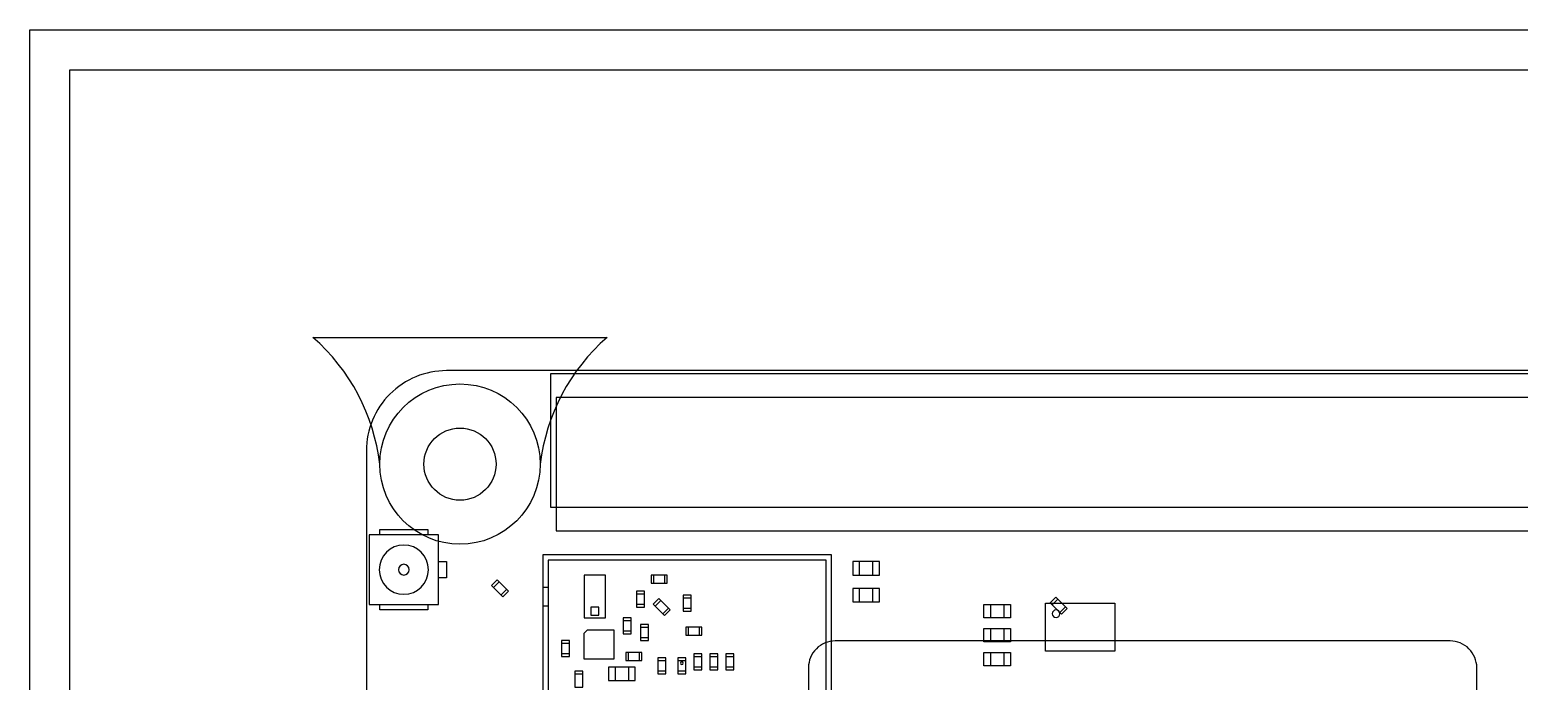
# Model space of a CAD drawing. Header units: centimetres. Extents: x 13.7 to 100.6, y 5.5 to 64.7.
# Drawn here: x 56.27 to 61.84, y 49.92 to 52.35 of the extents above; entities that cross this region are included whole.
import ezdxf

# ---------------------------------------------------------------- set-up
doc = ezdxf.new("R2010")
doc.units = ezdxf.units.CM
doc.header["$LTSCALE"] = 25.4
for name, color, linetype in [('BOARD_OUTLINE', 85, 'Continuous'), ('PARTS_BOTTOM', 12, 'Continuous'), ('PARTS_TOP', 111, 'Continuous')]:
    doc.layers.add(name, color=color, linetype=linetype)
doc.layers.add('Controller Module', color=7, linetype='Continuous', true_color=0x0092d1)

msp = doc.modelspace()

# ---------------------------------------------------------------- linework, layer by layer
for radius in [0.3, 0.135]:
    msp.add_circle((57.8816, 50.7283), radius)
at = {"layer": 'BOARD_OUTLINE'}
msp.add_lwpolyline([(57.8316, 45.4783), (65.7316, 45.4783, 0.414214), (66.0316, 45.7783), (66.0316, 50.7783, 0.414214), (65.7316, 51.0783), (57.8316, 51.0783, 0.414214), (57.5316, 50.7783), (57.5316, 45.7783, 0.414214)], format="xyb", close=True, dxfattribs=at)
at = {"layer": 'Controller Module'}
for points in [[(56.2723, 45.3539), (56.2723, 52.3539), (66.2723, 52.3539), (66.2723, 45.3539)], [(66.1223, 52.2039), (66.1223, 45.5039), (56.4223, 45.5039), (56.4223, 52.2039)], [(63.3004, 50.5668), (63.3004, 51.0668), (58.2204, 51.0668), (58.2204, 50.5668)]]:
    msp.add_lwpolyline(points, close=True, dxfattribs=at)
msp.add_lwpolyline([(57.5816, 50.7283, 0.185074), (57.3316, 51.2027), (58.4316, 51.2027, 0.185074), (58.1816, 50.7283)], format="xyb", dxfattribs=at)
msp.add_lwpolyline([(61.6854, 47.6668), (61.6854, 49.9668, 0.414214), (61.5854, 50.0668), (59.2854, 50.0668, 0.414214), (59.1854, 49.9668), (59.1854, 47.6668, 0.414214), (59.2854, 47.5668), (61.5854, 47.5668, 0.414214)], format="xyb", close=True, dxfattribs=at)
for radius in [0.3, 0.135]:
    msp.add_circle((57.8816, 50.7283), radius, dxfattribs=at)
at = {"layer": 'PARTS_BOTTOM'}
for points in [[(59.8416, 50.1533), (59.8416, 50.2033), (59.9416, 50.2033), (59.9416, 50.1533), (59.8416, 50.1533)], [(59.8666, 50.2033), (59.8666, 50.1533)], [(59.9166, 50.2033), (59.9166, 50.1533)], [(60.3316, 50.2083), (60.3316, 50.0283), (60.0716, 50.0283), (60.0716, 50.2083), (60.3316, 50.2083)], [(59.8416, 50.0633), (59.8416, 50.1133), (59.9416, 50.1133), (59.9416, 50.0633), (59.8416, 50.0633)], [(59.8666, 50.1133), (59.8666, 50.0633)], [(59.9166, 50.1133), (59.9166, 50.0633)], [(59.8416, 49.9733), (59.8416, 50.0233), (59.9416, 50.0233), (59.9416, 49.9733), (59.8416, 49.9733)], [(59.8666, 50.0233), (59.8666, 49.9733)], [(59.9166, 50.0233), (59.9166, 49.9733)]]:
    msp.add_lwpolyline(points, dxfattribs=at)
msp.add_lwpolyline([(60.1257, 50.1683, 1), (60.0974, 50.1683, 1), (60.1257, 50.1683, 1)], format="xyb", dxfattribs=at)
at = {"layer": 'PARTS_TOP'}
for points in [[(58.2416, 50.4783), (63.3216, 50.4783), (63.3216, 50.9783), (58.2416, 50.9783), (58.2416, 50.4783)], [(57.5816, 50.4633), (57.5816, 50.4833), (57.7616, 50.4833), (57.7616, 50.4633)], [(57.8016, 50.2033), (57.8016, 50.4633), (57.5416, 50.4633), (57.5416, 50.2033), (57.8016, 50.2033)], [(58.1916, 49.0883), (59.2716, 49.0883), (59.2716, 50.3883), (58.1916, 50.3883), (58.1916, 49.0883)], [(57.8016, 50.3633), (57.8316, 50.3633), (57.8316, 50.3033), (57.8016, 50.3033)], [(58.2116, 49.1083), (59.2516, 49.1083), (59.2516, 50.3683), (58.2116, 50.3683), (58.2116, 49.1083)], [(58.4266, 50.3133), (58.3466, 50.3133), (58.3466, 50.1533), (58.4266, 50.1533), (58.4266, 50.3133)], [(58.6566, 50.3133), (58.5966, 50.3133), (58.5966, 50.2833), (58.6566, 50.2833), (58.6566, 50.3133)], [(58.6066, 50.2833), (58.6066, 50.3133)], [(58.6466, 50.3133), (58.6466, 50.2833)], [(59.3516, 50.3633), (59.3516, 50.3133), (59.4516, 50.3133), (59.4516, 50.3633), (59.3516, 50.3633)], [(59.3766, 50.3133), (59.3766, 50.3633)], [(59.4266, 50.3133), (59.4266, 50.3633)], [(57.9997, 50.2739), (58.0422, 50.2315), (58.0634, 50.2527), (58.021, 50.2951), (57.9997, 50.2739)], [(58.0068, 50.2669), (58.028, 50.2881)], [(58.0563, 50.2598), (58.0351, 50.2386)], [(58.1916, 50.2683), (58.2116, 50.2683)], [(59.3516, 50.2633), (59.3516, 50.2133), (59.4516, 50.2133), (59.4516, 50.2633), (59.3516, 50.2633)], [(59.3766, 50.2133), (59.3766, 50.2633)], [(59.4266, 50.2133), (59.4266, 50.2633)], [(57.7616, 50.2033), (57.7616, 50.1833), (57.5816, 50.1833), (57.5816, 50.2033)], [(58.5716, 50.1933), (58.5716, 50.2533), (58.5416, 50.2533), (58.5416, 50.1933), (58.5716, 50.1933)], [(58.5416, 50.2433), (58.5716, 50.2433)], [(58.5716, 50.2033), (58.5416, 50.2033)], [(58.6684, 50.1827), (58.626, 50.2251), (58.6047, 50.2039), (58.6472, 50.1615), (58.6684, 50.1827)], [(58.6118, 50.1969), (58.633, 50.2181)], [(58.7466, 50.1783), (58.7466, 50.2383), (58.7166, 50.2383), (58.7166, 50.1783), (58.7466, 50.1783)], [(58.7166, 50.2283), (58.7466, 50.2283)], [(60.1534, 50.1877), (60.111, 50.2301), (60.0897, 50.2089), (60.1322, 50.1665), (60.1534, 50.1877)], [(60.0968, 50.2019), (60.118, 50.2231)], [(58.1916, 50.1983), (58.2116, 50.1983)], [(58.5216, 50.0933), (58.5216, 50.1533), (58.4916, 50.1533), (58.4916, 50.0933), (58.5216, 50.0933)], [(58.6613, 50.1898), (58.6401, 50.1686)], [(58.7466, 50.1883), (58.7166, 50.1883)], [(60.1463, 50.1948), (60.1251, 50.1736)], [(58.3466, 50.0958), (58.3591, 50.1083), (58.4566, 50.1083), (58.4566, 49.9983), (58.3466, 49.9983), (58.3466, 50.0958)], [(58.4916, 50.1433), (58.5216, 50.1433)], [(58.5216, 50.1033), (58.4916, 50.1033)], [(58.5566, 50.1283), (58.5566, 50.0683), (58.5866, 50.0683), (58.5866, 50.1283), (58.5566, 50.1283)], [(58.5566, 50.1183), (58.5866, 50.1183)], [(58.7266, 50.0883), (58.7866, 50.0883), (58.7866, 50.1183), (58.7266, 50.1183), (58.7266, 50.0883)], [(58.7366, 50.0883), (58.7366, 50.1183)], [(58.7766, 50.1183), (58.7766, 50.0883)], [(58.2616, 50.0683), (58.2616, 50.0083), (58.2916, 50.0083), (58.2916, 50.0683), (58.2616, 50.0683)], [(58.2616, 50.0583), (58.2916, 50.0583)], [(58.5866, 50.0783), (58.5566, 50.0783)], [(58.2916, 50.0183), (58.2616, 50.0183)], [(58.5016, 49.9933), (58.5616, 49.9933), (58.5616, 50.0233), (58.5016, 50.0233), (58.5016, 49.9933)], [(58.5116, 49.9933), (58.5116, 50.0233)], [(58.5516, 50.0233), (58.5516, 49.9933)], [(58.6216, 50.0033), (58.6216, 49.9433), (58.6516, 49.9433), (58.6516, 50.0033), (58.6216, 50.0033)], [(58.6216, 49.9933), (58.6516, 49.9933)], [(58.6966, 50.0033), (58.6966, 49.9433), (58.7266, 49.9433), (58.7266, 50.0033), (58.6966, 50.0033)], [(58.6966, 49.9933), (58.7266, 49.9933)], [(58.7866, 49.9583), (58.7866, 50.0183), (58.7566, 50.0183), (58.7566, 49.9583), (58.7866, 49.9583)], [(58.7566, 50.0083), (58.7866, 50.0083)], [(58.8466, 49.9583), (58.8466, 50.0183), (58.8166, 50.0183), (58.8166, 49.9583), (58.8466, 49.9583)], [(58.8166, 50.0083), (58.8466, 50.0083)], [(58.9066, 49.9583), (58.9066, 50.0183), (58.8766, 50.0183), (58.8766, 49.9583), (58.9066, 49.9583)], [(58.8766, 50.0083), (58.9066, 50.0083)], [(58.3416, 49.8933), (58.3416, 49.9533), (58.3116, 49.9533), (58.3116, 49.8933), (58.3416, 49.8933)], [(58.3116, 49.9433), (58.3416, 49.9433)], [(58.5366, 49.9183), (58.5366, 49.9683), (58.4366, 49.9683), (58.4366, 49.9183), (58.5366, 49.9183)], [(58.4616, 49.9683), (58.4616, 49.9183)], [(58.5116, 49.9683), (58.5116, 49.9183)], [(58.6516, 49.9533), (58.6216, 49.9533)], [(58.7266, 49.9533), (58.6966, 49.9533)], [(58.7866, 49.9683), (58.7566, 49.9683)], [(58.8466, 49.9683), (58.8166, 49.9683)], [(58.9066, 49.9683), (58.8766, 49.9683)]]:
    msp.add_lwpolyline(points, dxfattribs=at)
for points in [[(57.7638, 50.3333, 1), (57.5794, 50.3333, 1), (57.7638, 50.3333, 1)], [(57.6916, 50.3333, 1), (57.6516, 50.3333, 1), (57.6916, 50.3333, 1)]]:
    msp.add_lwpolyline(points, format="xyb", dxfattribs=at)
msp.add_lwpolyline([(58.4016, 50.1633), (58.4016, 50.1933), (58.3716, 50.1933), (58.3716, 50.1633)], close=True, dxfattribs=at)
msp.add_lwpolyline([(58.7166, 49.9833, 1), (58.7066, 49.9833, 1)], format="xyb", close=True, dxfattribs=at)

doc.saveas('drawing.dxf')
